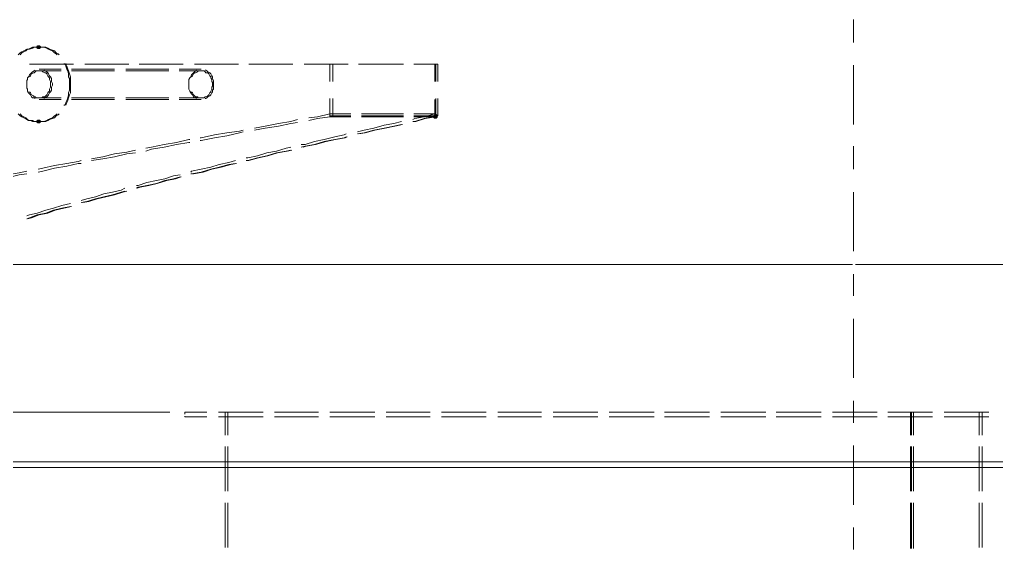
# Model space of a CAD drawing. Header units: millimetres. Extents: x 0 to 62767, y -13570 to 23963.
# Drawn here: x 4605 to 6556, y 10413 to 11472 of the extents above; entities that cross this region are included whole.
import ezdxf

# ---------------------------------------------------------------- set-up
doc = ezdxf.new("R2010")
doc.units = ezdxf.units.MM

msp = doc.modelspace()

# ---------------------------------------------------------------- hatches: boundary and pattern name
h = msp.add_hatch(color=7)
edge = h.paths.add_edge_path()
edge.add_arc((4641.905, 11417.143), 3.81, 0, 360)
h = msp.add_hatch(color=7)
edge = h.paths.add_edge_path()
edge.add_arc((4643.809, 11417.143), 3.81, 0, 360)
h = msp.add_hatch(color=7)
edge = h.paths.add_edge_path()
edge.add_arc((5434.285, 11278.095), 3.81, 0, 360)
h = msp.add_hatch(color=7)
edge = h.paths.add_edge_path()
edge.add_arc((5436.19, 11279.999), 3.81, 0, 360)
h = msp.add_hatch(color=7)
edge = h.paths.add_edge_path()
edge.add_arc((5436.19, 11278.095), 3.81, 0, 360)
h = msp.add_hatch(color=7)
edge = h.paths.add_edge_path()
edge.add_arc((4641.905, 11268.571), 3.81, 0, 360)
h = msp.add_hatch(color=7)
edge = h.paths.add_edge_path()
edge.add_arc((4643.809, 11268.571), 3.81, 0, 360)

# ---------------------------------------------------------------- linework, layer by layer
at = {"color": 7, "lineweight": 0}
for points in [[(6270.476, 11426.666), (6270.476, 11472.381)], [(4680, 11401.904), (4678.095, 11403.81), (4674.286, 11405.714), (4670.476, 11409.523), (4666.667, 11411.428), (4662.857, 11413.334), (4659.048, 11415.238), (4653.333, 11417.143), (4649.524, 11417.143), (4645.714, 11417.143), (4640, 11417.143), (4636.19, 11417.143), (4630.476, 11417.143), (4626.667, 11415.238), (4622.857, 11413.334), (4619.048, 11413.334), (4613.333, 11409.523), (4609.524, 11407.619), (4605.714, 11405.714), (4601.905, 11401.904)], [(4683.809, 11401.904), (4681.905, 11403.81), (4678.095, 11405.714), (4674.286, 11409.523), (4670.476, 11411.428), (4664.762, 11413.334), (4660.952, 11415.238), (4657.143, 11417.143), (4651.428, 11417.143), (4647.619, 11417.143), (4643.809, 11417.143), (4638.095, 11417.143), (4634.286, 11417.143), (4630.476, 11415.238), (4624.762, 11413.334), (4620.952, 11413.334), (4617.143, 11409.523), (4613.333, 11407.619), (4609.524, 11405.714), (4605.714, 11401.904)], [(4624.762, 11382.858), (4712.381, 11382.858)], [(4693.333, 11384.762), (4695.238, 11382.858), (4697.143, 11379.047), (4699.048, 11373.333), (4700.952, 11369.524), (4702.857, 11363.809), (4702.857, 11358.095), (4704.762, 11354.285), (4704.762, 11348.571), (4704.762, 11342.857)], [(4697.143, 11384.762), (4697.143, 11382.858), (4699.048, 11379.047), (4700.952, 11373.333), (4702.857, 11369.524), (4704.762, 11363.809), (4706.667, 11358.095), (4706.667, 11354.285), (4706.667, 11348.571), (4706.667, 11342.857)], [(4735.238, 11382.858), (4822.857, 11382.858)], [(4843.809, 11382.858), (4931.428, 11382.858)], [(4954.286, 11382.858), (5041.905, 11382.858)], [(5062.857, 11382.858), (5150.476, 11382.858)], [(5173.333, 11382.858), (5260.952, 11382.858)], [(5224.762, 11382.858), (5224.762, 11348.571)], [(5230.476, 11382.858), (5230.476, 11348.571)], [(5281.905, 11382.858), (5371.429, 11382.858)], [(5392.381, 11382.858), (5436.19, 11382.858)], [(5434.285, 11382.858), (5434.285, 11348.571)], [(5436.19, 11348.571), (5436.19, 11382.858), (5438.095, 11382.858), (5440, 11382.858)], [(5436.19, 11348.571), (5436.19, 11382.858)], [(5440, 11348.571), (5440, 11382.858)], [(6270.476, 11262.857), (6270.476, 11380.952)], [(4619.048, 11342.857), (4619.048, 11346.667), (4619.048, 11350.476), (4620.952, 11352.381), (4620.952, 11356.191), (4622.857, 11358.095), (4624.762, 11361.904), (4626.667, 11363.809), (4628.571, 11365.715), (4630.476, 11367.619), (4634.286, 11369.524), (4636.19, 11371.428)], [(4666.667, 11342.857), (4666.667, 11346.667), (4666.667, 11348.571), (4664.762, 11352.381), (4664.762, 11356.191), (4662.857, 11358.095), (4660.952, 11360), (4659.048, 11363.809), (4657.143, 11365.715), (4655.238, 11365.715), (4651.428, 11367.619), (4649.524, 11369.524), (4647.619, 11369.524), (4643.809, 11369.524), (4641.905, 11369.524), (4638.095, 11369.524), (4636.19, 11367.619), (4634.286, 11365.715), (4632.381, 11365.715), (4628.571, 11363.809), (4626.667, 11360), (4624.762, 11358.095)], [(4687.619, 11373.333), (4643.809, 11373.333)], [(4687.619, 11369.524), (4643.809, 11369.524)], [(4653.333, 11314.285), (4655.238, 11316.19), (4659.048, 11318.096), (4660.952, 11320), (4662.857, 11321.905), (4664.762, 11325.714), (4666.667, 11327.618), (4668.571, 11331.428), (4668.571, 11333.333), (4668.571, 11337.143), (4670.476, 11340.952), (4670.476, 11344.761), (4668.571, 11348.571), (4668.571, 11350.476), (4668.571, 11354.285), (4666.667, 11358.095), (4664.762, 11360), (4662.857, 11363.809), (4660.952, 11365.715), (4659.048, 11367.619), (4655.238, 11369.524), (4653.333, 11371.428)], [(4794.286, 11373.333), (4708.571, 11373.333)], [(4794.286, 11369.524), (4708.571, 11369.524)], [(4902.857, 11373.333), (4817.143, 11373.333)], [(4902.857, 11369.524), (4817.143, 11369.524)], [(4967.619, 11373.333), (4923.809, 11373.333)], [(4967.619, 11369.524), (4923.809, 11369.524)], [(4958.095, 11371.428), (4956.19, 11369.524), (4954.286, 11367.619), (4952.381, 11365.715), (4950.476, 11363.809), (4948.571, 11361.904), (4946.666, 11358.095), (4944.762, 11356.191), (4942.857, 11352.381), (4942.857, 11350.476), (4942.857, 11346.667), (4942.857, 11342.857)], [(4990.476, 11342.857), (4990.476, 11346.667), (4988.571, 11348.571), (4988.571, 11352.381), (4986.666, 11356.191), (4986.666, 11358.095), (4984.762, 11360), (4982.857, 11363.809), (4980.952, 11365.715), (4977.143, 11365.715), (4975.238, 11367.619), (4973.333, 11369.524), (4969.524, 11369.524), (4967.619, 11369.524), (4965.714, 11369.524), (4961.905, 11369.524), (4960, 11367.619), (4956.19, 11365.715), (4954.286, 11365.715), (4952.381, 11363.809), (4950.476, 11360), (4948.571, 11358.095)], [(4975.238, 11314.285), (4977.143, 11314.285), (4979.047, 11316.19), (4980.952, 11318.096), (4984.762, 11320), (4986.666, 11321.905), (4988.571, 11325.714), (4990.476, 11327.618), (4990.476, 11331.428), (4992.381, 11333.333), (4992.381, 11337.143), (4992.381, 11340.952), (4992.381, 11344.761), (4992.381, 11348.571), (4992.381, 11350.476), (4990.476, 11354.285), (4990.476, 11358.095), (4988.571, 11360), (4986.666, 11363.809), (4984.762, 11365.715), (4980.952, 11367.619), (4979.047, 11369.524), (4977.143, 11371.428), (4975.238, 11371.428)], [(4636.19, 11314.285), (4634.286, 11316.19), (4630.476, 11316.19), (4628.571, 11318.096), (4626.667, 11321.905), (4624.762, 11323.809), (4622.857, 11325.714), (4620.952, 11329.524), (4620.952, 11333.333), (4619.048, 11335.238), (4619.048, 11339.048), (4619.048, 11342.857)], [(4666.667, 11342.857), (4666.667, 11339.048), (4666.667, 11337.143), (4664.762, 11333.333), (4664.762, 11329.524), (4662.857, 11327.618), (4660.952, 11325.714), (4659.048, 11321.905), (4657.143, 11320), (4655.238, 11318.096), (4651.428, 11318.096), (4649.524, 11316.19), (4647.619, 11316.19), (4643.809, 11316.19), (4641.905, 11316.19), (4638.095, 11316.19), (4636.19, 11318.096), (4634.286, 11318.096), (4632.381, 11320), (4628.571, 11321.905), (4626.667, 11325.714), (4624.762, 11327.618)], [(4704.762, 11342.857), (4704.762, 11337.143), (4704.762, 11331.428), (4702.857, 11325.714), (4702.857, 11321.905), (4700.952, 11316.19), (4699.048, 11310.476), (4697.143, 11306.666), (4695.238, 11300.952), (4693.333, 11300.952)], [(4706.667, 11342.857), (4706.667, 11337.143), (4706.667, 11331.428), (4706.667, 11325.714), (4704.762, 11321.905), (4702.857, 11316.19), (4700.952, 11310.476), (4699.048, 11306.666), (4697.143, 11300.952)], [(4942.857, 11342.857), (4942.857, 11339.048), (4942.857, 11335.238), (4942.857, 11333.333), (4944.762, 11329.524), (4946.666, 11325.714), (4948.571, 11323.809), (4950.476, 11321.905), (4952.381, 11318.096), (4954.286, 11316.19), (4956.19, 11316.19), (4958.095, 11314.285)], [(4990.476, 11342.857), (4990.476, 11339.048), (4988.571, 11337.143), (4988.571, 11333.333), (4986.666, 11329.524), (4986.666, 11327.618), (4984.762, 11325.714), (4982.857, 11321.905), (4980.952, 11320), (4977.143, 11318.096), (4975.238, 11318.096), (4973.333, 11316.19), (4969.524, 11316.19), (4967.619, 11316.19), (4965.714, 11316.19), (4961.905, 11316.19), (4960, 11318.096), (4956.19, 11318.096), (4954.286, 11320), (4952.381, 11321.905), (4950.476, 11325.714), (4948.571, 11327.618)], [(4687.619, 11316.19), (4643.809, 11316.19)], [(4687.619, 11312.381), (4643.809, 11312.381)], [(4794.286, 11316.19), (4708.571, 11316.19)], [(4794.286, 11312.381), (4708.571, 11312.381)], [(4902.857, 11316.19), (4817.143, 11316.19)], [(4902.857, 11312.381), (4817.143, 11312.381)], [(4967.619, 11316.19), (4923.809, 11316.19)], [(4967.619, 11312.381), (4923.809, 11312.381)], [(5224.762, 11314.285), (5224.762, 11279.999)], [(5230.476, 11314.285), (5230.476, 11279.999)], [(5434.285, 11312.381), (5434.285, 11278.095)], [(5436.19, 11279.999), (5436.19, 11314.285)], [(5436.19, 11278.095), (5436.19, 11312.381)], [(5440, 11279.999), (5440, 11314.285)], [(4680, 11283.809), (4678.095, 11281.905), (4674.286, 11279.999), (4670.476, 11276.19), (4666.667, 11274.286), (4662.857, 11272.381), (4659.048, 11270.477), (4653.333, 11268.571), (4649.524, 11268.571), (4645.714, 11268.571), (4640, 11268.571), (4636.19, 11268.571), (4630.476, 11268.571), (4626.667, 11270.477), (4622.857, 11270.477), (4619.048, 11272.381), (4613.333, 11276.19), (4609.524, 11278.095), (4605.714, 11279.999), (4601.905, 11283.809)], [(4683.809, 11283.809), (4681.905, 11281.905), (4678.095, 11279.999), (4674.286, 11276.19), (4670.476, 11274.286), (4664.762, 11272.381), (4660.952, 11270.477), (4657.143, 11268.571), (4651.428, 11268.571), (4647.619, 11268.571), (4643.809, 11268.571), (4638.095, 11268.571), (4634.286, 11268.571), (4630.476, 11270.477), (4624.762, 11270.477), (4620.952, 11272.381), (4617.143, 11276.19), (4613.333, 11278.095), (4609.524, 11279.999), (4605.714, 11283.809)], [(5182.857, 11276.19), (5200, 11278.095), (5224.762, 11283.809)], [(5266.667, 11283.809), (5224.762, 11283.809)], [(5224.762, 11283.809), (5224.762, 11281.905)], [(5224.762, 11279.999), (5266.667, 11279.999)], [(5224.762, 11279.999), (5224.762, 11278.095)], [(5371.429, 11283.809), (5287.619, 11283.809)], [(5287.619, 11279.999), (5371.429, 11279.999)], [(5390.476, 11272.381), (5394.286, 11274.286), (5413.333, 11278.095), (5434.285, 11283.809)], [(5434.285, 11283.809), (5392.381, 11283.809)], [(5392.381, 11279.999), (5436.19, 11279.999)], [(5434.285, 11281.905), (5434.285, 11283.809)], [(5434.285, 11278.095), (5434.285, 11279.999)], [(5438.095, 11279.999), (5440, 11279.999)], [(5074.286, 11255.238), (5095.238, 11259.047), (5121.905, 11264.762), (5146.666, 11268.571), (5160, 11272.381)], [(5074.286, 11251.429), (5095.238, 11255.238), (5121.905, 11259.047), (5146.666, 11264.762), (5160, 11266.666)], [(5182.857, 11270.477), (5200, 11274.286), (5224.762, 11278.095)], [(5224.762, 11278.095), (5266.667, 11278.095)], [(5280, 11247.619), (5293.333, 11251.429), (5312.381, 11255.238), (5333.333, 11260.953), (5352.381, 11264.762), (5367.619, 11268.571)], [(5280, 11243.81), (5293.333, 11245.714), (5312.381, 11251.429), (5333.333, 11255.238), (5352.381, 11259.047), (5367.619, 11262.857)], [(5280, 11243.81), (5293.333, 11245.714), (5312.381, 11251.429), (5333.333, 11255.238), (5352.381, 11259.047), (5367.619, 11262.857)], [(5281.905, 11243.81), (5295.238, 11245.714), (5314.286, 11251.429), (5335.238, 11255.238), (5354.286, 11259.047), (5369.524, 11262.857)], [(5287.619, 11278.095), (5371.429, 11278.095)], [(5390.476, 11268.571), (5394.286, 11268.571), (5413.333, 11274.286), (5434.285, 11278.095)], [(5390.476, 11268.571), (5394.286, 11268.571), (5413.333, 11274.286), (5434.285, 11278.095)], [(5392.381, 11268.571), (5396.19, 11268.571), (5415.238, 11274.286), (5436.19, 11278.095)], [(5392.381, 11278.095), (5434.285, 11278.095)], [(4965.714, 11236.19), (4967.619, 11236.19), (4994.286, 11241.904), (5019.047, 11245.714), (5043.81, 11249.523), (5051.428, 11251.429)], [(4965.714, 11230.476), (4967.619, 11230.476), (4994.286, 11236.19), (5019.047, 11240), (5043.81, 11245.714), (5051.428, 11247.619)], [(5167.619, 11222.858), (5175.238, 11222.858), (5194.286, 11228.571), (5213.333, 11232.38), (5234.286, 11238.095), (5253.333, 11241.904), (5257.143, 11243.81)], [(4857.143, 11215.238), (4868.571, 11217.143), (4893.333, 11222.858), (4918.095, 11226.667), (4942.857, 11232.38), (4944.762, 11232.38)], [(4857.143, 11209.524), (4868.571, 11213.333), (4893.333, 11217.143), (4918.095, 11222.858), (4942.857, 11226.667), (4944.762, 11226.667)], [(5167.619, 11217.143), (5175.238, 11219.047), (5194.286, 11222.858), (5213.333, 11228.571), (5234.286, 11232.38), (5253.333, 11236.19), (5257.143, 11238.095)], [(5167.619, 11217.143), (5175.238, 11219.047), (5194.286, 11222.858), (5213.333, 11228.571), (5234.286, 11232.38), (5253.333, 11236.19), (5257.143, 11238.095)], [(5171.429, 11217.143), (5177.143, 11219.047), (5196.191, 11222.858), (5217.143, 11228.571), (5236.191, 11232.38), (5255.238, 11236.19), (5259.048, 11238.095)], [(4748.571, 11194.285), (4771.428, 11198.095), (4794.286, 11203.809), (4819.047, 11207.619), (4836.19, 11211.428)], [(4748.571, 11190.476), (4771.428, 11194.285), (4794.286, 11198.095), (4819.047, 11203.809), (4836.19, 11205.713)], [(5057.143, 11196.191), (5060.952, 11196.191), (5080, 11200), (5099.047, 11205.713), (5118.095, 11209.524), (5137.143, 11215.238), (5146.666, 11217.143)], [(5057.143, 11190.476), (5060.952, 11190.476), (5080, 11196.191), (5099.047, 11200), (5118.095, 11205.713), (5137.143, 11209.524), (5146.666, 11211.428)], [(5057.143, 11190.476), (5060.952, 11190.476), (5080, 11196.191), (5099.047, 11200), (5118.095, 11205.713), (5137.143, 11209.524), (5146.666, 11211.428)], [(5060.952, 11190.476), (5062.857, 11190.476), (5081.905, 11196.191), (5100.952, 11200), (5120, 11205.713), (5139.048, 11209.524), (5148.571, 11211.428)], [(6270.476, 11173.333), (6270.476, 11219.047)], [(4641.905, 11173.333), (4651.428, 11175.239), (4674.286, 11180.952), (4699.048, 11184.761), (4721.905, 11188.571), (4727.619, 11190.476)], [(4641.905, 11167.619), (4651.428, 11169.524), (4674.286, 11175.239), (4699.048, 11179.048), (4721.905, 11184.761), (4727.619, 11184.761)], [(4946.666, 11167.619), (4948.571, 11169.524), (4967.619, 11173.333), (4986.666, 11177.143), (5003.809, 11182.857), (5022.857, 11186.667), (5036.191, 11190.476)], [(4946.666, 11163.809), (4948.571, 11163.809), (4967.619, 11167.619), (4986.666, 11173.333), (5003.809, 11177.143), (5022.857, 11182.857), (5036.191, 11184.761)], [(4946.666, 11163.809), (4948.571, 11163.809), (4967.619, 11167.619), (4986.666, 11173.333), (5003.809, 11177.143), (5022.857, 11182.857), (5036.191, 11184.761)], [(4950.476, 11163.809), (4952.381, 11163.809), (4971.428, 11167.619), (4988.571, 11173.333), (5007.619, 11177.143), (5026.666, 11182.857), (5038.095, 11184.761)], [(4533.333, 11152.381), (4535.238, 11152.381), (4558.095, 11156.19), (4580.952, 11161.905), (4603.809, 11165.714), (4619.048, 11169.524)], [(4533.333, 11146.666), (4535.238, 11146.666), (4558.095, 11152.381), (4580.952, 11156.19), (4603.809, 11161.905), (4619.048, 11163.809)], [(4838.095, 11140.952), (4841.905, 11140.952), (4859.047, 11146.666), (4878.095, 11150.476), (4895.238, 11154.285), (4912.381, 11160), (4925.714, 11161.905)], [(4838.095, 11135.238), (4841.905, 11137.142), (4859.047, 11140.952), (4878.095, 11144.762), (4895.238, 11150.476), (4912.381, 11154.285), (4925.714, 11158.094)], [(4838.095, 11135.238), (4841.905, 11137.142), (4859.047, 11140.952), (4878.095, 11144.762), (4895.238, 11150.476), (4912.381, 11154.285), (4925.714, 11158.094)], [(4840, 11135.238), (4845.714, 11137.142), (4862.857, 11140.952), (4880, 11144.762), (4899.047, 11150.476), (4916.19, 11154.285), (4927.619, 11158.094)], [(4727.619, 11110.475), (4739.048, 11114.286), (4756.19, 11118.095), (4773.333, 11123.809), (4790.476, 11127.62), (4807.619, 11131.429), (4815.238, 11135.238)], [(4727.619, 11106.666), (4739.048, 11108.571), (4756.19, 11114.286), (4773.333, 11118.095), (4790.476, 11121.905), (4807.619, 11127.62), (4815.238, 11129.524)], [(4727.619, 11106.666), (4739.048, 11108.571), (4756.19, 11114.286), (4773.333, 11118.095), (4790.476, 11121.905), (4807.619, 11127.62), (4815.238, 11129.524)], [(4731.428, 11106.666), (4742.857, 11108.571), (4760, 11114.286), (4777.143, 11118.095), (4794.286, 11121.905), (4811.428, 11127.62), (4819.047, 11129.524)], [(6270.476, 11009.524), (6270.476, 11127.62)], [(4619.048, 11080), (4624.762, 11081.904), (4640, 11085.714), (4657.143, 11091.429), (4672.381, 11095.238), (4689.524, 11100.953), (4706.667, 11104.762)], [(4619.048, 11074.286), (4624.762, 11076.19), (4640, 11081.904), (4657.143, 11085.714), (4672.381, 11091.429), (4689.524, 11095.238), (4706.667, 11099.047)], [(4619.048, 11074.286), (4624.762, 11076.19), (4640, 11081.904), (4657.143, 11085.714), (4672.381, 11091.429), (4689.524, 11095.238), (4706.667, 11099.047)], [(4620.952, 11074.286), (4628.571, 11076.19), (4643.809, 11081.904), (4660.952, 11085.714), (4676.19, 11091.429), (4693.333, 11095.238), (4708.571, 11099.047)], [(3988.571, 10982.857), (6268.571, 10982.857)], [(6274.285, 10982.857), (9887.619, 10982.857)], [(6270.476, 10919.999), (6270.476, 10963.809)], [(6270.476, 10756.191), (6270.476, 10874.286)], [(6270.476, 10666.666), (6270.476, 10710.476)], [(4904.762, 10687.619), (2996.191, 10687.619), (2788.571, 10687.619), (2601.905, 10687.619)], [(4935.238, 10687.619), (4979.047, 10687.619)], [(4935.238, 10687.619), (4935.238, 10683.809)], [(4935.238, 10680), (4935.238, 10678.095)], [(4935.238, 10678.095), (4979.047, 10678.095)], [(5001.905, 10687.619), (5091.429, 10687.619)], [(5001.905, 10678.095), (5091.429, 10678.095)], [(5015.238, 10641.904), (5015.238, 10687.619)], [(5015.238, 10687.619), (5015.238, 10683.809)], [(5015.238, 10680), (5015.238, 10678.095)], [(5020.952, 10641.904), (5020.952, 10687.619)], [(5114.286, 10687.619), (5201.905, 10687.619)], [(5114.286, 10678.095), (5201.905, 10678.095)], [(5224.762, 10687.619), (5314.286, 10687.619)], [(5224.762, 10678.095), (5314.286, 10678.095)], [(5337.143, 10687.619), (5424.762, 10687.619)], [(5337.143, 10678.095), (5424.762, 10678.095)], [(5447.619, 10687.619), (5537.143, 10687.619)], [(5447.619, 10678.095), (5537.143, 10678.095)], [(5560, 10687.619), (5647.619, 10687.619)], [(5560, 10678.095), (5647.619, 10678.095)], [(5670.476, 10687.619), (5760, 10687.619)], [(5670.476, 10678.095), (5760, 10678.095)], [(5782.857, 10687.619), (5872.381, 10687.619)], [(5782.857, 10678.095), (5872.381, 10678.095)], [(5893.333, 10687.619), (5982.857, 10687.619)], [(5893.333, 10678.095), (5982.857, 10678.095)], [(6005.714, 10687.619), (6095.238, 10687.619)], [(6005.714, 10678.095), (6095.238, 10678.095)], [(6116.19, 10687.619), (6205.714, 10687.619)], [(6116.19, 10678.095), (6205.714, 10678.095)], [(6228.571, 10687.619), (6318.095, 10687.619)], [(6228.571, 10678.095), (6318.095, 10678.095)], [(6339.047, 10687.619), (6428.571, 10687.619)], [(6339.047, 10678.095), (6428.571, 10678.095)], [(6384.762, 10687.619), (6384.762, 10641.904)], [(6386.666, 10641.904), (6386.666, 10687.619)], [(6390.476, 10641.904), (6390.476, 10687.619)], [(6390.476, 10687.619), (6390.476, 10641.904)], [(6451.428, 10687.619), (6540.952, 10687.619)], [(6451.428, 10678.095), (6540.952, 10678.095)], [(6521.905, 10641.904), (6521.905, 10687.619)], [(6527.619, 10641.904), (6527.619, 10687.619)], [(6527.619, 10687.619), (6527.619, 10683.809)], [(6527.619, 10680), (6527.619, 10678.095)], [(5015.238, 10529.523), (5015.238, 10619.047)], [(5020.952, 10529.523), (5020.952, 10619.047)], [(6270.476, 10502.857), (6270.476, 10620.952)], [(6384.762, 10619.047), (6384.762, 10529.523)], [(6386.666, 10529.523), (6386.666, 10619.047)], [(6390.476, 10529.523), (6390.476, 10619.047)], [(6390.476, 10619.047), (6390.476, 10529.523)], [(6521.905, 10529.523), (6521.905, 10619.047)], [(6527.619, 10529.523), (6527.619, 10619.047)], [(3165.714, 10588.571), (9377.143, 10588.571)], [(3165.714, 10577.142), (9377.143, 10577.142)], [(5015.238, 10417.142), (5015.238, 10506.667)], [(5020.952, 10417.142), (5020.952, 10506.667)], [(6384.762, 10506.667), (6384.762, 10415.238)], [(6386.666, 10415.238), (6386.666, 10506.667)], [(6390.476, 10415.238), (6390.476, 10506.667)], [(6390.476, 10506.667), (6390.476, 10415.238)], [(6521.905, 10417.142), (6521.905, 10506.667)], [(6527.619, 10417.142), (6527.619, 10506.667)], [(6270.476, 10413.333), (6270.476, 10457.143)]]:
    msp.add_lwpolyline(points, dxfattribs=at)

doc.saveas('drawing.dxf')
